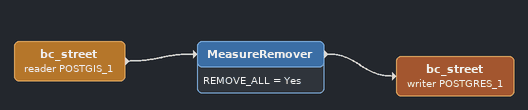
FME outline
bc_street (reader POSTGIS_1)
    -> MeasureRemover
MeasureRemover
    REMOVE_ALL = Yes
    -> bc_street (writer POSTGRES_1)
bc_street (writer POSTGRES_1)
